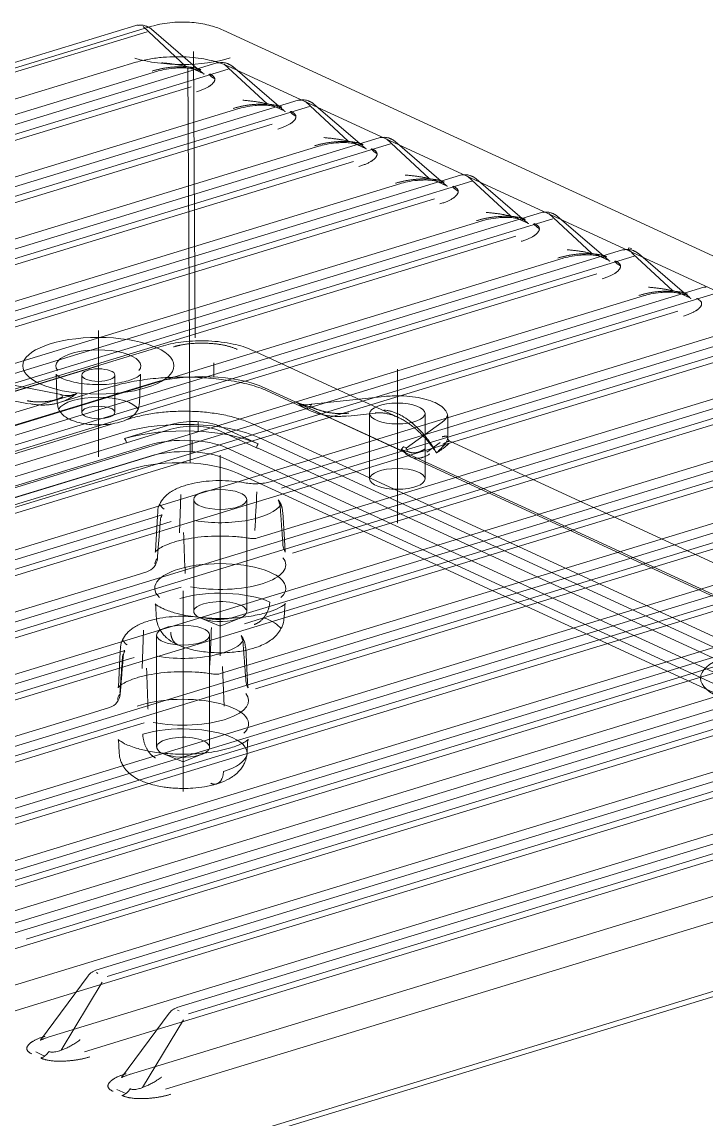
# Model space of a CAD drawing. Header units: millimetres. Extents: x 2028 to 3302, y -96 to 792.
# Drawn here: x 2988.1 to 3056, y 550.3 to 659.2 of the extents above; entities that cross this region are included whole.
import ezdxf

# ---------------------------------------------------------------- set-up
doc = ezdxf.new("R2010")
doc.units = ezdxf.units.MM
doc.layers.get('0').update_dxf_attribs({"linetype": 'CONTINUOUS'})

msp = doc.modelspace()

# ---------------------------------------------------------------- linework, layer by layer
at = {"lineweight": 18}
for p, q in [((3000.667, 658.657), (2873.708, 619.867)), ((2999.402, 658.834), (2874.718, 620.739)), ((3000.53, 658.222), (2875.846, 620.127)), ((3000.124, 658.721), (3004.37, 654.782)), ((3000.618, 658.692), (3000.469, 658.761)), ((3000.991, 658.756), (3000.667, 658.657)), ((3005.537, 654.537), (3000.968, 658.467)), ((3148.202, 593.733), (3008.061, 658.379)), ((3005.117, 656.259), (3005.275, 627.841)), ((3007.45, 655.121), (2882.766, 617.026)), ((2999.42, 655.193), (2901.969, 625.419)), ((3004.562, 654.559), (3004.78, 615.404)), ((3008.172, 655.009), (3012.418, 651.07)), ((3008.666, 654.98), (3008.517, 655.049)), ((3143.863, 592.391), (3008.575, 654.798)), ((3013.585, 650.824), (3009.016, 654.755)), ((2869.999, 614.107), (3001.559, 654.303)), ((3008.578, 654.51), (2883.894, 616.415)), ((3005.216, 654.462), (3006.146, 654.033)), ((3006.05, 654.096), (3005.537, 654.537)), ((3004.889, 652.761), (2880.786, 614.843)), ((3015.498, 651.409), (2890.814, 613.314)), ((3016.22, 651.296), (3020.466, 647.357)), ((3016.714, 651.267), (3016.565, 651.336)), ((2878.047, 610.395), (3009.607, 650.59)), ((3016.626, 650.797), (2891.942, 612.702)), ((3013.264, 650.75), (3014.194, 650.321)), ((3014.098, 650.383), (3013.585, 650.824)), ((3021.633, 647.112), (3017.064, 651.042)), ((3012.937, 649.048), (2888.834, 611.131)), ((3023.546, 647.696), (2898.862, 609.601)), ((3024.674, 647.085), (2899.99, 608.99)), ((3021.312, 647.037), (3022.242, 646.608)), ((3022.146, 646.671), (3021.633, 647.112)), ((3024.268, 647.583), (3028.514, 643.645)), ((3024.762, 647.555), (3024.613, 647.624)), ((3029.681, 643.399), (3025.112, 647.33)), ((2886.095, 606.682), (3017.655, 646.878)), ((3020.985, 645.336), (2896.882, 607.418)), ((3031.594, 643.984), (2906.91, 605.889)), ((3032.316, 643.871), (3036.562, 639.932)), ((3032.81, 643.842), (3032.661, 643.911)), ((2894.143, 602.97), (3025.703, 643.165)), ((3032.722, 643.372), (2908.038, 605.277)), ((3029.36, 643.325), (3030.29, 642.896)), ((3030.194, 642.958), (3029.681, 643.399)), ((3037.729, 639.687), (3033.16, 643.617)), ((3029.033, 641.623), (2904.93, 603.706)), ((2902.191, 599.257), (3033.751, 639.453)), ((3039.642, 640.271), (2914.958, 602.176)), ((3040.77, 639.66), (2916.086, 601.565)), ((3037.408, 639.612), (3038.338, 639.183)), ((3038.242, 639.246), (3037.729, 639.687)), ((3040.364, 640.158), (3044.61, 636.22)), ((3040.858, 640.13), (3040.709, 640.199)), ((3045.777, 635.974), (3041.208, 639.905)), ((3037.081, 637.911), (2912.978, 599.993)), ((3047.69, 636.559), (2979.807, 615.818)), ((3048.709, 636.171), (3052.658, 632.507)), ((3048.906, 636.417), (3048.757, 636.486)), ((3053.825, 632.262), (3049.256, 636.192)), ((2910.239, 595.545), (3041.799, 635.74)), ((3048.819, 635.947), (2980.936, 615.207)), ((3045.456, 635.9), (3046.387, 635.471)), ((3046.29, 635.533), (3045.777, 635.974)), ((3045.129, 634.198), (2921.026, 596.281)), ((3055.738, 632.846), (2931.054, 594.751)), ((3056.867, 632.235), (2932.182, 594.14)), ((2978.526, 610.237), (3049.847, 632.028)), ((3053.504, 632.187), (3054.435, 631.758)), ((3054.338, 631.821), (3053.825, 632.262)), ((3053.177, 630.486), (2981.983, 608.734)), ((3063.786, 629.134), (3013.733, 613.841)), ((3064.915, 628.522), (3014.861, 613.229)), ((2926.335, 588.12), (3057.896, 628.315)), ((3061.225, 626.773), (2937.122, 588.856)), ((3002.114, 627.029), (2984.512, 621.651)), ((3025.401, 619.942), (3010.933, 626.616)), ((3071.835, 625.421), (2947.15, 587.326)), ((3007.132, 623.953), (3007.132, 625.343)), ((2913.088, 599.821), (2995.689, 625.059)), ((3072.963, 624.81), (2948.279, 586.715)), ((2991.511, 624.142), (2991.618, 621.297)), ((2994.039, 624.132), (2994.039, 620.424)), ((2997.339, 620.424), (2997.339, 624.132)), ((2999.761, 621.297), (2999.868, 624.142)), ((3012.452, 608.26), (3065.944, 624.603)), ((2807.802, 564.304), (3000.927, 623.31)), ((2992.016, 622.206), (2985.326, 623.501)), ((2991.832, 621.398), (2997.152, 623.024)), ((3069.273, 623.061), (3015.909, 606.756)), ((2980.602, 618.339), (2993.193, 622.186)), ((3012.182, 622.877), (3015.583, 621.308)), ((3012.422, 622.578), (3016.614, 620.644)), ((3024.071, 622.009), (3016.82, 621.251)), ((2942.431, 580.694), (3073.992, 620.89)), ((2986.234, 621.763), (2988.769, 621.272)), ((3079.883, 621.709), (3012, 600.968)), ((3081.011, 621.097), (3013.128, 600.357)), ((3015.519, 621.361), (3025.887, 616.578)), ((3015.784, 621.215), (3056.613, 602.381)), ((2998.862, 619.823), (2998.337, 619.662)), ((3020.451, 620.05), (3023.199, 620.338)), ((3022.597, 620.318), (3022.597, 613.83)), ((3028.097, 613.83), (3028.097, 620.318)), ((3030.347, 617.888), (3030.347, 619.947)), ((2997.322, 619.352), (2915.733, 594.424)), ((3077.321, 619.348), (2953.218, 581.431)), ((2998.286, 617.823), (3002.883, 619.228)), ((3002.883, 618.765), (2998.492, 617.423)), ((3005.598, 619.509), (3005.598, 619.046)), ((3005.6, 619.201), (3005.602, 618.552)), ((3007.807, 619.038), (3011.549, 617.312)), ((3152.633, 553.937), (3010.907, 619.315)), ((3029.784, 619.453), (3026.23, 616.866)), ((2824.007, 565.223), (2998.15, 618.43)), ((3087.931, 617.996), (2963.246, 579.901)), ((3004.985, 616.516), (3004.988, 617.641)), ((3011.381, 616.926), (3007.807, 618.575)), ((3011.656, 617.91), (3153.382, 552.533)), ((3066.43, 601.015), (3030.547, 617.568)), ((2998.137, 617.32), (2823.993, 564.113)), ((3000.802, 617.207), (2826.658, 564.001)), ((3089.059, 617.385), (2964.375, 579.29)), ((3150.124, 551.537), (3008.398, 616.914)), ((3010.719, 595.387), (3082.04, 617.178)), ((3153.398, 551.421), (3011.672, 616.798)), ((3028.27, 616.497), (3029.577, 617.449)), ((2826.671, 562.878), (3000.815, 616.084)), ((3008.382, 615.793), (3150.108, 550.416)), ((3085.369, 615.636), (3014.175, 593.884)), ((3026.652, 616.013), (3057.643, 601.717)), ((2998.96, 614.802), (2919.856, 590.633)), ((3095.979, 614.284), (2971.294, 576.189)), ((3146.691, 551.112), (3009.505, 614.395)), ((2958.528, 573.269), (3090.088, 613.465)), ((3097.107, 613.672), (2972.423, 575.577)), ((3013.733, 613.841), (3012.723, 613.532)), ((3014.861, 613.229), (3013.857, 612.922)), ((3003.723, 608.483), (3003.86, 612.273)), ((3093.417, 611.923), (2969.314, 574.006)), ((3005.154, 611.783), (3005.154, 600.66)), ((3010.404, 600.66), (3010.404, 611.783)), ((3104.027, 610.571), (2979.343, 572.476)), ((3105.155, 609.96), (2980.471, 571.865)), ((3001.8, 610.195), (3000.614, 609.832)), ((3001.55, 610.118), (3001.355, 606.663)), ((3001.573, 610.515), (3001.55, 610.118)), ((3014.139, 607.793), (3013.985, 610.515)), ((2966.576, 569.557), (3098.136, 609.753)), ((3000.614, 609.832), (2974.608, 601.887)), ((3001.742, 609.221), (2975.736, 601.275)), ((3002.923, 609.582), (3001.742, 609.221)), ((3101.465, 608.211), (2977.362, 570.293)), ((3011.477, 607.962), (3012.452, 608.26)), ((3014.203, 606.663), (3014.139, 607.793)), ((3112.075, 606.859), (2987.391, 568.764)), ((3015.909, 606.756), (3014.957, 606.465)), ((2974.624, 565.844), (3106.184, 606.04)), ((3113.203, 606.247), (2988.519, 568.152)), ((3109.513, 604.498), (2985.41, 566.581)), ((2999.333, 604.251), (3000.484, 604.603)), ((2973.327, 596.306), (2999.333, 604.251)), ((3002.79, 602.748), (2976.784, 594.802)), ((2982.672, 562.132), (3114.232, 602.328)), ((3120.123, 603.146), (2995.439, 565.051)), ((3121.251, 602.535), (2996.567, 564.44)), ((3003.917, 603.092), (3002.79, 602.748)), ((3117.561, 600.786), (2993.458, 562.868)), ((3012, 600.968), (3009.041, 600.064)), ((3013.128, 600.357), (3010.175, 599.455)), ((3014.115, 600.049), (3014.178, 601.17)), ((3128.171, 599.434), (3003.487, 561.339)), ((3005.84, 599.996), (3007.779, 599.199)), ((3007.779, 599.199), (3009.718, 599.996)), ((2990.72, 558.419), (3122.28, 598.615)), ((3000.179, 598.805), (3000.041, 595.015)), ((3001.472, 598.315), (3001.472, 587.193)), ((3129.299, 598.822), (3004.615, 560.727)), ((3006.722, 587.193), (3006.722, 598.315)), ((2997.891, 597.047), (2997.868, 596.651)), ((3125.609, 597.073), (3001.506, 559.156)), ((3010.457, 594.326), (3010.303, 597.047)), ((2995.639, 595.97), (2955.198, 583.614)), ((2998.118, 596.727), (2995.639, 595.97)), ((2996.768, 595.358), (2999.241, 596.114)), ((2997.868, 596.651), (2997.673, 593.196)), ((2956.327, 583.002), (2996.768, 595.358)), ((2998.768, 554.707), (3130.328, 594.903)), ((3007.795, 594.494), (3010.719, 595.387)), ((3008.015, 595.19), (3008.071, 593.597)), ((2980.312, 568.811), (3062.914, 594.048)), ((3008.071, 593.597), (3008.153, 591.273)), ((3010.521, 593.196), (3010.457, 594.326)), ((3014.175, 593.884), (3011.275, 592.997)), ((3133.657, 593.361), (3002.351, 553.242)), ((2950.48, 576.982), (2994.359, 590.388)), ((3147.618, 590.742), (2973.515, 537.548)), ((2994.359, 590.388), (2996.802, 591.135)), ((3000.235, 589.625), (2997.815, 588.885)), ((2997.815, 588.885), (2961.265, 577.718)), ((3142.98, 588.819), (2976.455, 537.941)), ((3010.433, 586.582), (3010.496, 587.702)), ((3002.158, 586.528), (3004.097, 585.731)), ((3004.097, 585.731), (3006.036, 586.528)), ((2994.671, 564.509), (2989.936, 558.107)), ((2995.644, 564.745), (2995.495, 564.813)), ((2996.083, 563.852), (2992.012, 557.11)), ((2993.458, 562.868), (2986.255, 560.667)), ((3003.693, 561.032), (3003.543, 561.101)), ((3002.719, 560.796), (2997.984, 554.394)), ((3004.131, 560.139), (3000.06, 553.397)), ((3001.506, 559.156), (2994.303, 556.955)), ((2989.932, 558.102), (2989.934, 558.104)), ((2990.363, 556.53), (2989.476, 556.939)), ((2997.98, 554.39), (2997.982, 554.392)), ((2998.411, 552.817), (2997.524, 553.226))]:
    msp.add_line(p, q, dxfattribs=at)
for centre, start, end in [((3011.039, 609.396), 260.38118, 286.98957), ((3015.497, 607.357), 184.09047, 211.71161), ((3000.046, 606.037), 286.98957, 355.55267), ((3007.357, 595.928), 260.38118, 286.98957), ((3011.816, 593.889), 184.09047, 211.71161), ((2996.364, 592.57), 286.98957, 355.55267)]:
    msp.add_arc(centre, 1.5, start, end, dxfattribs=at)
for centre, major_axis, ratio, start_param, end_param in [((2999.84, 657.399), (0.438, -1.435), 0.5850486, 2.8905779, 3.1416086), ((2999.84, 657.399), (0.628, 1.362), 0.7188731, 0.0000046, 0.070789), ((2999.99, 657.33), (-0.628, -1.362), 0.7188731, 3.1415972, 3.213007), ((2999.99, 657.33), (0.978, 1.137), 0.6320865, 6.2166615, 6.2831716), ((3004.003, 657.787), (7.5, 0.001), 0.3758672, 4.034297, 5.4025634), ((3005.844, 655.824), (-0.628, -1.362), 0.7188731, 6.0682972, 6.8536957), ((3007.888, 653.687), (0.438, -1.435), 0.5850486, 2.8905779, 3.1416086), ((3007.888, 653.687), (0.628, 1.362), 0.7188731, 0.0000046, 0.070789), ((3008.038, 653.618), (-0.628, -1.362), 0.7188731, 3.1415972, 3.213007), ((3008.038, 653.618), (0.978, 1.137), 0.6320865, 6.2166615, 6.2831716), ((3008.511, 654.594), (-2.108, 0.143), 0.6571079, 0.5397971, 0.9647169), ((3015.936, 649.974), (0.438, -1.435), 0.5850486, 2.8905779, 3.1416086), ((3015.936, 649.974), (0.628, 1.362), 0.7188731, 0.0000046, 0.070789), ((3016.086, 649.905), (-0.628, -1.362), 0.7188731, 3.1415972, 3.213007), ((3013.892, 652.112), (-0.628, -1.362), 0.7188731, 6.0682972, 6.8536957), ((3016.559, 650.882), (-2.108, 0.143), 0.6571079, 0.5397971, 0.9647169), ((3016.086, 649.905), (0.978, 1.137), 0.6320865, 6.2166615, 6.2831716), ((3021.94, 648.399), (-0.628, -1.362), 0.7188731, 6.0682972, 6.8536957), ((3023.985, 646.262), (0.438, -1.435), 0.5850486, 2.8905779, 3.1416086), ((3023.985, 646.262), (0.628, 1.362), 0.7188731, 0.0000046, 0.070789), ((3024.134, 646.193), (-0.628, -1.362), 0.7188731, 3.1415972, 3.213007), ((3024.134, 646.193), (0.978, 1.137), 0.6320865, 6.2166615, 6.2831716), ((3024.607, 647.169), (-2.108, 0.143), 0.6571079, 0.5397971, 0.9647169), ((3032.033, 642.549), (0.438, -1.435), 0.5850486, 2.8905779, 3.1416086), ((3032.033, 642.549), (0.628, 1.362), 0.7188731, 0.0000046, 0.070789), ((3032.182, 642.48), (-0.628, -1.362), 0.7188731, 3.1415972, 3.213007), ((3029.988, 644.687), (-0.628, -1.362), 0.7188731, 6.0682972, 6.8536957), ((3032.655, 643.457), (-2.108, 0.143), 0.6571079, 0.5397971, 0.964717), ((3032.182, 642.48), (0.978, 1.137), 0.6320865, 6.2166615, 6.2831716), ((3038.037, 640.974), (-0.628, -1.362), 0.7188731, 6.0682972, 6.8536957), ((3040.081, 638.837), (0.438, -1.435), 0.5850486, 2.8905779, 3.1416086), ((3040.081, 638.837), (0.628, 1.362), 0.7188731, 0.0000046, 0.070789), ((3040.23, 638.768), (-0.628, -1.362), 0.7188731, 3.1415972, 3.213007), ((3040.23, 638.768), (0.978, 1.137), 0.6320865, 6.2166615, 6.2831716), ((3040.704, 639.744), (-2.108, 0.143), 0.6571079, 0.5397971, 0.964717), ((3048.129, 635.124), (0.438, -1.435), 0.5850486, 2.8905778, 3.1416085), ((3049.774, 635.627), (-1.492, 1.105), 0.1368303, 5.6981965, 6.598976), ((3049.774, 635.627), (-1.492, 1.105), 0.1368303, 0.3157908, 0.4132072), ((3049.774, 635.627), (-1.492, 1.105), 0.1368303, 0.4132085, 0.4538806), ((3049.774, 635.627), (-1.492, 1.105), 0.1368303, 0.4538806, 0.5681953), ((3049.774, 635.627), (-1.492, 1.105), 0.1368303, 0.5681953, 0.882341), ((3048.129, 635.124), (0.628, 1.362), 0.7188731, 0.0000046, 0.070789), ((3048.278, 635.055), (-0.628, -1.362), 0.7188731, 3.1415972, 3.2241373), ((3048.278, 635.055), (0.978, 1.137), 0.6320865, 6.2166615, 6.2831716), ((3046.085, 637.262), (-0.628, -1.362), 0.7188731, 6.0682972, 6.8536957), ((3048.752, 636.032), (-2.108, 0.143), 0.6571079, 0.5397971, 0.964717), ((3056.177, 631.412), (0.438, -1.435), 0.5850486, 2.8905779, 3.1416086), ((3054.133, 633.549), (-0.628, -1.362), 0.7188731, 6.0682972, 6.8536957), ((2995.689, 625.059), (4.212, 0), 0.3754192, 5.9817351, 9.7262277), ((3005.977, 620.981), (8, 0), 0.3754192, 0.683124, 2.2539203), ((2995.689, 620.424), (-4.038, 0), 0.3754192, 3.354885, 6.0680173), ((2991.94, 621.813), (-0.076, -0.393), 0.4248124, 1.9984083, 3.5692046), ((2992.693, 621.719), (-0.019, -0.4), 0.1194193, 2.3752901, 3.5293629), ((3016.074, 620.818), (-0.011, -0.4), 0.0697684, 2.3733586, 3.5274313), ((3016.862, 620.853), (0.042, -0.398), 0.2486283, 2.7435769, 4.3143732), ((3023.149, 617.126), (3.705, 1.074), 0.8307391, 1.1596799, 1.3344782), ((3025.347, 620.318), (5, 0), 0.3754192, 5.8044138, 6.201329), ((3004.21, 615.635), (9.6, 0), 0.3754192, 0.683124, 2.2539203), ((3004.21, 614.982), (9.612, 0), 0.3754192, 0.7021816, 2.2348627), ((3005.092, 618.209), (3.5, 0), 0.3754192, 0.683124, 2.2539203), ((3005.092, 617.745), (-3.5, 0), 0.3754192, 3.8247166, 5.3955129), ((3004.21, 615.635), (-5.4, 0), 0.3754192, 3.8247166, 5.3955129), ((3004.21, 614.518), (-9.621, 0), 0.3754192, 5.3488491, 5.3955129), ((3004.21, 614.518), (5.379, 0), 0.3754192, 0.683124, 2.2539203), ((3004.21, 614.518), (-9.621, 0), 0.3754192, 3.8247166, 3.8713804), ((3025.735, 616.361), (-0.378, 0.131), 0.9191297, 3.8662911, 5.0203638), ((3025.985, 616.644), (-0.235, 0.323), 0.8237687, 3.9886362, 5.5594326), ((3029.871, 614.025), (0.744, 3.495), 0.4111656, 0.3029806, 0.4777789), ((3003.69, 612.614), (7.5, 0.001), 0.3758672, 0.6835685, 2.2531468), ((3005.363, 591.312), (4.776, 65.558), 0.0722807, 4.9863307, 5.0472394), ((3007.779, 611.783), (6.133, 0), 0.3754192, 3.3460908, 3.5763985), ((3007.779, 611.783), (6.133, 0), 0.3754192, 4.2876985, 6.0805793), ((3010.705, 577.973), (-4.956, 84.33), 0.060474, 1.1969514, 1.2437239), ((3007.779, 602.978), (6.5, 0), 0.3754192, 0.5513771, 3.5324797), ((3007.779, 605.295), (6.5, 0), 0.3754192, 2.8890735, 3.0978853), ((3007.779, 605.295), (-6.5, 0), 0.3754192, 1.0968138, 3.4369306), ((3010.705, 577.973), (-4.956, 84.33), 0.060474, 1.2437239, 1.2481677), ((3007.779, 602.978), (6.5, 0), 0.3754192, 5.8922965, 6.8345624), ((3007.779, 600.1), (-6.337, 0), 0.3754192, 3.8247166, 5.3955129), ((3007.779, 600.66), (2.625, 0), 0.3754192, 2.2539203, 5.3955129), ((3007.779, 600.66), (2.625, 0), 0.3754192, 5.3955129, 8.5371056), ((3007.779, 598.343), (-6.238, 0), 0.3754192, 3.4026296, 3.9505068), ((3004.097, 598.315), (6.133, 0), 0.3754192, 3.3460908, 3.5763985), ((3004.097, 598.315), (6.133, 0), 0.3754192, 5.3243784, 6.0809611), ((3004.097, 598.315), (6.133, 0), 0.3754192, 4.2876985, 5.3243784), ((3007.024, 564.506), (-4.956, 84.33), 0.060474, 1.1969514, 1.2437239), ((3004.097, 591.827), (6.5, 0), 0.3754192, 5.4648965, 6.5785233), ((3004.097, 591.827), (6.5, 0), 0.3754192, 2.8890735, 3.0978853), ((3004.097, 589.51), (-6.5, 0), 0.3754192, 2.7507036, 5.4885978), ((3007.024, 564.506), (-4.956, 84.33), 0.060474, 1.2437239, 1.2481677), ((3004.097, 586.632), (-6.337, 0), 0.3754192, 2.2539203, 5.3955129), ((3004.097, 591.827), (6.5, 0), 0.3754192, 4.2384065, 5.4648965), ((3004.097, 587.193), (2.625, 0), 0.3754192, 5.3955129, 8.5371056), ((3004.097, 587.193), (2.625, 0), 0.3754192, 2.2539203, 5.3955129), ((2989.981, 557.727), (0.628, 1.362), 0.7188731, 3.7121031, 4.4975013), ((2998.029, 554.014), (0.628, 1.362), 0.7188731, 3.7121031, 4.497501)]:
    msp.add_ellipse(centre, major_axis=major_axis, ratio=ratio, start_param=start_param, end_param=end_param, dxfattribs=at)
for centre, major_axis in [((2995.689, 625.059), (7.5, 0)), ((2995.689, 624.132), (1.65, 0)), ((2995.689, 620.424), (-1.65, 0)), ((3025.347, 620.318), (-2.75, 0)), ((3025.347, 613.83), (2.75, 0)), ((3007.779, 611.783), (2.625, 0)), ((3004.097, 598.315), (2.625, 0)), ((3062.914, 594.048), (7.5, 0))]:
    msp.add_ellipse(centre, major_axis=major_axis, ratio=0.3754192, dxfattribs=at)
for points, degree, knots in [([(3008.055, 658.382), (3007.614, 658.58), (3006.649, 658.913), (3004.92, 659.191), (3003.308, 659.186), (3001.992, 659.015), (3001.361, 658.866), (3001.049, 658.772)], 3, [0, 0, 0, 0, 0.2186104, 0.4531936, 0.710216, 0.850436, 1, 1, 1, 1]), ([(3000.436, 658.776), (3000.375, 658.8), (3000.244, 658.841), (3000.012, 658.874), (2999.8, 658.876), (2999.67, 658.856), (2999.625, 658.847)], 3, [0, 0, 0, 0, 0.2698161, 0.551991, 0.8448122, 1, 1, 1, 1]), ([(3008.572, 654.799), (3008.078, 655.021), (3006.929, 655.41), (3004.676, 655.762), (3002.48, 655.752), (3000.694, 655.522), (2999.853, 655.323), (2999.443, 655.2)], 3, [0, 0, 0, 0, 0.2072031, 0.4414078, 0.7041946, 0.8479009, 1, 1, 1, 1]), ([(3001.018, 654.316), (3002.159, 654.664), (3003.416, 654.733), (3005.004, 654.82), (3005.844, 654.434)], 2, [0, 0, 0, 0.5, 0.5, 1, 1, 1]), ([(3001.44, 654.267), (3001.676, 654.341), (3002.216, 654.476), (3003.018, 654.599), (3003.762, 654.644), (3004.267, 654.635), (3004.657, 654.598), (3004.927, 654.553), (3005.151, 654.494), (3005.249, 654.454), (3005.286, 654.433)], 3, [0, 0, 0, 0, 0.2125926, 0.4561188, 0.5882094, 0.7247603, 0.7939454, 0.8629494, 0.9315042, 1, 1, 1, 1]), ([(3001.961, 655.132), (3001.967, 655.132), (3002.105, 655.12), (3002.372, 655.096), (3002.764, 655.052), (3003.135, 655.003), (3003.481, 654.951), (3003.801, 654.898), (3004.094, 654.842), (3004.355, 654.787), (3004.579, 654.733), (3004.761, 654.683), (3004.903, 654.637), (3004.982, 654.607), (3005.017, 654.592), (3005.022, 654.59)], 3, [0, 0, 0, 0, 0.0064139, 0.14135, 0.2643814, 0.3765687, 0.4790303, 0.5727642, 0.6594073, 0.739924, 0.8132039, 0.8789928, 0.9379853, 0.9915726, 1, 1, 1, 1]), ([(3008.484, 655.063), (3008.423, 655.088), (3008.292, 655.129), (3008.06, 655.161), (3007.848, 655.163), (3007.718, 655.143), (3007.673, 655.134)], 3, [0, 0, 0, 0, 0.2698161, 0.551991, 0.8448122, 1, 1, 1, 1]), ([(3006.731, 654.025), (3007.569, 653.636), (3007.016, 653.065), (3006.579, 652.613), (3005.429, 652.262)], 2, [0, 0, 0, 0.5, 0.5, 1, 1, 1]), ([(3010.009, 651.42), (3010.015, 651.419), (3010.153, 651.408), (3010.42, 651.383), (3010.812, 651.339), (3011.183, 651.291), (3011.529, 651.239), (3011.849, 651.185), (3012.142, 651.13), (3012.403, 651.074), (3012.627, 651.02), (3012.81, 650.97), (3012.951, 650.925), (3013.03, 650.895), (3013.065, 650.88), (3013.07, 650.878)], 3, [0, 0, 0, 0, 0.0064139, 0.14135, 0.2643814, 0.3765687, 0.4790303, 0.5727642, 0.6594073, 0.739924, 0.8132039, 0.8789928, 0.9379853, 0.9915726, 1, 1, 1, 1]), ([(3016.532, 651.351), (3016.471, 651.375), (3016.34, 651.416), (3016.108, 651.449), (3015.896, 651.451), (3015.766, 651.431), (3015.721, 651.422)], 3, [0, 0, 0, 0, 0.2698161, 0.551991, 0.8448122, 1, 1, 1, 1]), ([(3009.067, 650.603), (3010.207, 650.952), (3011.464, 651.021), (3013.052, 651.108), (3013.892, 650.722)], 2, [0, 0, 0, 0.5, 0.5, 1, 1, 1]), ([(3009.488, 650.554), (3009.724, 650.628), (3010.264, 650.763), (3011.066, 650.886), (3011.81, 650.931), (3012.315, 650.923), (3012.705, 650.885), (3012.975, 650.841), (3013.199, 650.781), (3013.297, 650.741), (3013.335, 650.72)], 3, [0, 0, 0, 0, 0.2125926, 0.4561188, 0.5882094, 0.7247603, 0.7939454, 0.8629494, 0.9315042, 1, 1, 1, 1]), ([(3014.779, 650.313), (3015.617, 649.924), (3015.064, 649.352), (3014.627, 648.901), (3013.478, 648.55)], 2, [0, 0, 0, 0.5, 0.5, 1, 1, 1]), ([(3017.115, 646.891), (3018.255, 647.239), (3019.512, 647.308), (3021.1, 647.395), (3021.94, 647.009)], 2, [0, 0, 0, 0.5, 0.5, 1, 1, 1]), ([(3017.536, 646.842), (3017.772, 646.916), (3018.312, 647.051), (3019.114, 647.174), (3019.858, 647.219), (3020.363, 647.21), (3020.753, 647.173), (3021.023, 647.128), (3021.247, 647.069), (3021.345, 647.029), (3021.383, 647.008)], 3, [0, 0, 0, 0, 0.2125926, 0.4561188, 0.5882094, 0.7247603, 0.7939454, 0.8629494, 0.9315042, 1, 1, 1, 1]), ([(3018.057, 647.707), (3018.063, 647.707), (3018.201, 647.695), (3018.468, 647.671), (3018.86, 647.627), (3019.231, 647.578), (3019.577, 647.526), (3019.897, 647.473), (3020.19, 647.417), (3020.451, 647.362), (3020.675, 647.308), (3020.858, 647.258), (3020.999, 647.212), (3021.078, 647.182), (3021.113, 647.167), (3021.118, 647.165)], 3, [0, 0, 0, 0, 0.0064139, 0.14135, 0.2643814, 0.3765687, 0.4790303, 0.5727642, 0.6594073, 0.739924, 0.8132039, 0.8789928, 0.9379853, 0.9915726, 1, 1, 1, 1]), ([(3024.58, 647.638), (3024.519, 647.663), (3024.388, 647.704), (3024.156, 647.736), (3023.944, 647.738), (3023.814, 647.718), (3023.769, 647.709)], 3, [0, 0, 0, 0, 0.2698161, 0.551991, 0.8448122, 1, 1, 1, 1]), ([(3022.827, 646.6), (3023.665, 646.211), (3023.112, 645.64), (3022.675, 645.188), (3021.526, 644.837)], 2, [0, 0, 0, 0.5, 0.5, 1, 1, 1]), ([(3026.105, 643.995), (3026.111, 643.994), (3026.249, 643.983), (3026.516, 643.958), (3026.908, 643.914), (3027.279, 643.866), (3027.625, 643.814), (3027.945, 643.76), (3028.238, 643.705), (3028.499, 643.649), (3028.723, 643.595), (3028.906, 643.545), (3029.047, 643.5), (3029.126, 643.47), (3029.161, 643.455), (3029.166, 643.453)], 3, [0, 0, 0, 0, 0.0064139, 0.14135, 0.2643814, 0.3765687, 0.4790303, 0.5727642, 0.6594073, 0.739924, 0.8132039, 0.8789928, 0.9379853, 0.9915726, 1, 1, 1, 1]), ([(3032.628, 643.926), (3032.567, 643.95), (3032.436, 643.991), (3032.204, 644.024), (3031.992, 644.026), (3031.862, 644.006), (3031.817, 643.997)], 3, [0, 0, 0, 0, 0.2698161, 0.551991, 0.8448122, 1, 1, 1, 1]), ([(3025.163, 643.178), (3026.303, 643.527), (3027.56, 643.596), (3029.149, 643.683), (3029.988, 643.297)], 2, [0, 0, 0, 0.5, 0.5, 1, 1, 1]), ([(3025.584, 643.129), (3025.82, 643.203), (3026.36, 643.338), (3027.162, 643.461), (3027.906, 643.506), (3028.411, 643.498), (3028.801, 643.46), (3029.071, 643.416), (3029.295, 643.356), (3029.393, 643.316), (3029.431, 643.295)], 3, [0, 0, 0, 0, 0.2125926, 0.4561188, 0.5882094, 0.7247603, 0.7939454, 0.8629494, 0.9315042, 1, 1, 1, 1]), ([(3030.875, 642.888), (3031.713, 642.499), (3031.16, 641.927), (3030.723, 641.476), (3029.574, 641.125)], 2, [0, 0, 0, 0.5, 0.5, 1, 1, 1]), ([(3033.211, 639.466), (3034.351, 639.814), (3035.609, 639.883), (3037.197, 639.97), (3038.037, 639.584)], 2, [0, 0, 0, 0.5, 0.5, 1, 1, 1]), ([(3033.632, 639.417), (3033.869, 639.491), (3034.408, 639.626), (3035.21, 639.749), (3035.954, 639.793), (3036.459, 639.785), (3036.85, 639.748), (3037.119, 639.703), (3037.343, 639.644), (3037.441, 639.604), (3037.479, 639.583)], 3, [0, 0, 0, 0, 0.2125926, 0.4561188, 0.5882094, 0.7247603, 0.7939454, 0.8629494, 0.9315042, 1, 1, 1, 1]), ([(3034.153, 640.282), (3034.159, 640.282), (3034.297, 640.27), (3034.564, 640.246), (3034.956, 640.202), (3035.327, 640.153), (3035.673, 640.101), (3035.993, 640.048), (3036.286, 639.992), (3036.547, 639.937), (3036.772, 639.883), (3036.954, 639.832), (3037.095, 639.787), (3037.174, 639.757), (3037.209, 639.742), (3037.214, 639.74)], 3, [0, 0, 0, 0, 0.0064139, 0.14135, 0.2643814, 0.3765687, 0.4790303, 0.5727642, 0.6594073, 0.739924, 0.8132039, 0.8789928, 0.9379853, 0.9915726, 1, 1, 1, 1]), ([(3040.676, 640.213), (3040.615, 640.238), (3040.484, 640.279), (3040.252, 640.311), (3040.04, 640.313), (3039.91, 640.293), (3039.865, 640.284)], 3, [0, 0, 0, 0, 0.2698161, 0.551991, 0.8448122, 1, 1, 1, 1]), ([(3038.923, 639.175), (3039.762, 638.786), (3039.208, 638.215), (3038.771, 637.763), (3037.622, 637.412)], 2, [0, 0, 0, 0.5, 0.5, 1, 1, 1]), ([(3041.259, 635.753), (3042.399, 636.102), (3043.657, 636.171), (3045.245, 636.258), (3046.085, 635.872)], 2, [0, 0, 0, 0.5, 0.5, 1, 1, 1]), ([(3041.68, 635.704), (3041.917, 635.778), (3042.456, 635.913), (3043.258, 636.036), (3044.002, 636.081), (3044.507, 636.073), (3044.898, 636.035), (3045.167, 635.991), (3045.391, 635.931), (3045.489, 635.891), (3045.527, 635.87)], 3, [0, 0, 0, 0, 0.2125926, 0.4561188, 0.5882094, 0.7247603, 0.7939454, 0.8629494, 0.9315042, 1, 1, 1, 1]), ([(3042.201, 636.57), (3042.207, 636.569), (3042.345, 636.558), (3042.612, 636.533), (3043.004, 636.489), (3043.375, 636.441), (3043.721, 636.389), (3044.041, 636.335), (3044.334, 636.28), (3044.596, 636.224), (3044.82, 636.17), (3045.002, 636.12), (3045.143, 636.075), (3045.222, 636.045), (3045.257, 636.03), (3045.262, 636.028)], 3, [0, 0, 0, 0, 0.0064139, 0.14135, 0.2643814, 0.3765687, 0.4790303, 0.5727642, 0.6594073, 0.739924, 0.8132039, 0.8789928, 0.9379853, 0.9915726, 1, 1, 1, 1]), ([(3048.724, 636.501), (3048.663, 636.525), (3048.532, 636.566), (3048.3, 636.599), (3048.088, 636.601), (3047.958, 636.581), (3047.913, 636.572)], 3, [0, 0, 0, 0, 0.269816, 0.5519909, 0.8448121, 1, 1, 1, 1]), ([(3046.971, 635.463), (3047.81, 635.074), (3047.257, 634.502), (3046.819, 634.051), (3045.67, 633.7)], 2, [0, 0, 0, 0.5, 0.5, 1, 1, 1]), ([(3050.249, 632.857), (3050.255, 632.857), (3050.393, 632.845), (3050.66, 632.821), (3051.052, 632.777), (3051.423, 632.728), (3051.769, 632.676), (3052.089, 632.623), (3052.382, 632.567), (3052.644, 632.512), (3052.868, 632.458), (3053.05, 632.407), (3053.191, 632.362), (3053.27, 632.332), (3053.305, 632.317), (3053.31, 632.315)], 3, [0, 0, 0, 0, 0.0064139, 0.14135, 0.2643814, 0.3765687, 0.4790303, 0.5727642, 0.6594073, 0.739924, 0.8132039, 0.8789928, 0.9379853, 0.9915726, 1, 1, 1, 1]), ([(3049.307, 632.041), (3050.447, 632.389), (3051.705, 632.458), (3053.293, 632.545), (3054.133, 632.159)], 2, [0, 0, 0, 0.5, 0.5, 1, 1, 1]), ([(3049.728, 631.992), (3049.965, 632.066), (3050.504, 632.201), (3051.306, 632.324), (3052.05, 632.368), (3052.555, 632.36), (3052.946, 632.323), (3053.215, 632.278), (3053.439, 632.219), (3053.537, 632.179), (3053.575, 632.158)], 3, [0, 0, 0, 0, 0.2125926, 0.4561188, 0.5882094, 0.7247603, 0.7939454, 0.8629494, 0.9315042, 1, 1, 1, 1]), ([(3055.019, 631.75), (3055.858, 631.361), (3055.305, 630.79), (3054.867, 630.338), (3053.718, 629.987)], 2, [0, 0, 0, 0.5, 0.5, 1, 1, 1]), ([(2995.689, 616.034), (2995.689, 619.034), (2995.689, 628.554)], 1, [0, 0, 0.2396102, 1, 1]), ([(3010.916, 626.623), (3010.369, 626.871), (3009.422, 627.174), (3007.881, 627.432), (3006.617, 627.537), (3005.342, 627.542), (3003.768, 627.424), (3002.758, 627.222), (3002.154, 627.04)], 3, [0, 0, 0, 0, 0.2439575, 0.374077, 0.5061328, 0.6373624, 0.7650551, 1, 1, 1, 1]), ([(3009.467, 626.681), (3008.291, 627.224), (3005.51, 627.332), (3003.862, 627.147), (3003.136, 626.925)], 2, [0, 0, 0, 0.5, 0.75, 1, 1, 1]), ([(2999.881, 624.218), (2999.881, 624.219), (2999.87, 624.187), (2999.664, 624.001), (2999.177, 623.746), (2998.463, 623.505), (2997.549, 623.312), (2996.492, 623.197), (2995.368, 623.175), (2994.258, 623.253), (2993.245, 623.422), (2992.406, 623.663), (2991.83, 623.929), (2991.516, 624.166), (2991.492, 624.251), (2991.493, 624.184), (2991.507, 624.136)], 3, [0, 0, 0, 0, 0.0419145, 0.1114106, 0.1806451, 0.2540773, 0.3314294, 0.4112508, 0.4923294, 0.5737735, 0.6546454, 0.7340201, 0.8107246, 0.8762739, 0.9460677, 1, 1, 1, 1]), ([(2999.876, 624.141), (2999.879, 624.171), (2999.877, 624.192), (2999.878, 624.205), (2999.878, 624.205)], 3, [0, 0, 0, 0, 0.9995516, 1, 1, 1, 1]), ([(3025.347, 609.44), (3025.347, 612.44), (3025.347, 624.708)], 1, [0, 0, 0.1964823, 1, 1]), ([(2997.073, 623.001), (2997.738, 623.205), (2999.083, 623.525), (3001.26, 623.818), (3003.201, 623.933), (3004.971, 623.937), (3006.77, 623.843), (3008.755, 623.614), (3010.82, 623.188), (3011.932, 622.804), (3012.431, 622.574)], 3, [0, 0, 0, 0, 0.1508418, 0.2817231, 0.3914272, 0.4796459, 0.575672, 0.6957854, 0.8380822, 1, 1, 1, 1]), ([(2988.86, 621.298), (2988.942, 621.282), (2989.102, 621.251), (2989.338, 621.215), (2989.565, 621.189), (2989.782, 621.172), (2989.989, 621.162), (2990.186, 621.159), (2990.374, 621.162), (2990.552, 621.17), (2990.72, 621.183), (2990.878, 621.199), (2991.027, 621.219), (2991.166, 621.241), (2991.296, 621.265), (2991.524, 621.312), (2991.843, 621.396), (2992.243, 621.537), (2992.614, 621.703), (2992.955, 621.891), (2993.27, 622.096), (2993.461, 622.249), (2993.555, 622.324)], 3, [0, 0, 0, 0, 0.0472878, 0.0928515, 0.1366913, 0.1788073, 0.2191993, 0.2578677, 0.2948123, 0.3300333, 0.3635309, 0.3953052, 0.4253563, 0.4536844, 0.4802898, 0.5051729, 0.5952824, 0.6823164, 0.7662886, 0.8472147, 0.925112, 1, 1, 1, 1]), ([(2992.693, 622.09), (2992.468, 622.101), (2992.247, 622.129), (2992.007, 622.171), (2991.973, 622.177), (2991.94, 622.184)], 3, [0, 0, 0, 0, 0.8597377, 0.8597377, 1, 1, 1, 1]), ([(2993.555, 622.324), (2993.509, 622.304), (2993.424, 622.266), (2993.307, 622.223), (2993.213, 622.192), (2993.08, 622.152), (2992.91, 622.111), (2992.76, 622.097), (2992.693, 622.09)], 3, [0, 0, 0, 0, 0.1698513, 0.3098315, 0.4199386, 0.5001723, 0.7768276, 1, 1, 1, 1]), ([(2992.74, 622.006), (2992.776, 622.012), (2992.859, 622.026), (2993, 622.063), (2993.185, 622.128), (2993.376, 622.216), (2993.502, 622.293), (2993.555, 622.324)], 3, [0, 0, 0, 0, 0.1227874, 0.2893827, 0.4998847, 0.7918109, 1, 1, 1, 1]), ([(3030.311, 619.853), (3030.331, 619.926), (3030.367, 620.176), (3030.172, 620.601), (3029.755, 621.037), (3029.104, 621.42), (3028.219, 621.737), (3027.159, 621.96), (3026.005, 622.076), (3024.953, 622.081), (3024.32, 622.035), (3024.071, 622.009)], 3, [0, 0, 0, 0, 0.0445148, 0.1540909, 0.2651404, 0.3913805, 0.5247085, 0.6561398, 0.7861773, 0.9156471, 1, 1, 1, 1]), ([(2991.654, 621.296), (2991.647, 621.145), (2991.678, 620.808), (2991.974, 620.342), (2992.388, 619.979), (2992.718, 619.79), (2992.888, 619.715)], 3, [0, 0, 0, 0, 0.1954471, 0.4653286, 0.7465399, 1, 1, 1, 1]), ([(2992.888, 619.715), (2993.025, 619.653), (2993.448, 619.485), (2994.247, 619.293), (2995.292, 619.186), (2996.35, 619.202), (2997.362, 619.336), (2998.28, 619.593), (2998.987, 619.952), (2999.476, 620.427), (2999.733, 620.897), (2999.737, 621.194), (2999.728, 621.291)], 3, [0, 0, 0, 0, 0.0633512, 0.1856996, 0.303472, 0.4192313, 0.5355528, 0.6546369, 0.78155, 0.8750338, 0.9604824, 1, 1, 1, 1]), ([(3015.281, 621.487), (3015.313, 621.465), (3015.386, 621.413), (3015.516, 621.334), (3015.697, 621.24), (3015.895, 621.158), (3016.042, 621.121), (3016.101, 621.106)], 3, [0, 0, 0, 0, 0.1295045, 0.2962661, 0.5002465, 0.7994418, 1, 1, 1, 1]), ([(3016.074, 621.189), (3016.044, 621.194), (3015.98, 621.204), (3015.882, 621.228), (3015.774, 621.26), (3015.648, 621.304), (3015.48, 621.376), (3015.357, 621.445), (3015.281, 621.487)], 3, [0, 0, 0, 0, 0.1049557, 0.2232273, 0.3548834, 0.4999735, 0.6902475, 1, 1, 1, 1]), ([(3015.281, 621.487), (3015.341, 621.438), (3015.463, 621.337), (3015.657, 621.194), (3015.862, 621.055), (3016.078, 620.922), (3016.306, 620.794), (3016.544, 620.674), (3016.794, 620.562), (3017.056, 620.458), (3017.328, 620.363), (3017.605, 620.281), (3017.895, 620.208), (3018.208, 620.143), (3018.564, 620.087), (3018.963, 620.046), (3019.405, 620.027), (3019.889, 620.034), (3020.226, 620.066), (3020.401, 620.083)], 3, [0, 0, 0, 0, 0.0445624, 0.0902087, 0.1369434, 0.1847707, 0.2336945, 0.2837185, 0.3348462, 0.3870807, 0.4404251, 0.4948823, 0.5463317, 0.6046828, 0.6699371, 0.7420956, 0.8211588, 0.9071269, 1, 1, 1, 1]), ([(3016.862, 621.224), (3016.826, 621.22), (3016.789, 621.216), (3016.532, 621.193), (3016.3, 621.183), (3016.074, 621.189)], 3, [0, 0, 0, 0, 0.1402623, 0.1402623, 1, 1, 1, 1]), ([(3016.101, 621.106), (3016.145, 621.097), (3016.24, 621.077), (3016.394, 621.049), (3016.568, 621.021), (3016.69, 621.006), (3016.754, 620.997)], 3, [0, 0, 0, 0, 0.1985006, 0.4317407, 0.6991497, 1, 1, 1, 1]), ([(3020.53, 620.354), (3019.519, 620.248), (3018.553, 620.413), (3018.073, 620.495), (3017.168, 620.789), (3016.754, 620.997)], 2, [0, 0, 0, 0.5, 0.5, 0.75, 1, 1, 1]), ([(3010.907, 619.315), (3010.698, 619.41), (3010.061, 619.676), (3008.903, 620.031), (3007.397, 620.33), (3005.822, 620.507), (3004.216, 620.565), (3002.615, 620.508), (3001.058, 620.334), (2999.811, 620.09), (2999.106, 619.897), (2998.862, 619.823)], 3, [0, 0, 0, 0, 0.0667097, 0.1960905, 0.3218154, 0.4448165, 0.5664277, 0.6876902, 0.809375, 0.9323374, 1, 1, 1, 1]), ([(3023.812, 620.377), (3023.869, 620.372), (3023.984, 620.363), (3024.16, 620.338), (3024.341, 620.304), (3024.526, 620.26), (3024.715, 620.207), (3024.908, 620.144), (3025.104, 620.07), (3025.303, 619.987), (3025.505, 619.894), (3025.71, 619.79), (3025.916, 619.676), (3026.124, 619.552), (3026.333, 619.418), (3026.544, 619.273), (3026.754, 619.118), (3026.984, 618.938), (3027.241, 618.723), (3027.534, 618.459), (3027.85, 618.149), (3028.186, 617.789), (3028.534, 617.376), (3028.889, 616.912), (3029.11, 616.579), (3029.225, 616.405)], 3, [0, 0, 0, 0, 0.0250755, 0.0508668, 0.0774044, 0.1047164, 0.1328286, 0.1617646, 0.1915462, 0.2221931, 0.2537236, 0.2861545, 0.3195012, 0.3537778, 0.3889974, 0.4251719, 0.4623125, 0.5004294, 0.5494172, 0.6058479, 0.6697352, 0.7410885, 0.8199142, 0.9062169, 1, 1, 1, 1]), ([(3029.225, 616.405), (3029.179, 616.487), (3029.091, 616.646), (3028.955, 616.872), (3028.825, 617.08), (3028.701, 617.269), (3028.584, 617.44), (3028.475, 617.593), (3028.376, 617.728), (3028.125, 618.059), (3027.713, 618.545), (3027.068, 619.183), (3026.389, 619.73), (3025.778, 620.11), (3025.311, 620.334), (3024.976, 620.464), (3024.647, 620.562), (3024.323, 620.631), (3024.11, 620.651), (3024.005, 620.661)], 3, [0, 0, 0, 0, 0.0412429, 0.0796205, 0.1151329, 0.1477803, 0.1775626, 0.2044801, 0.2285331, 0.2497218, 0.3825876, 0.4995278, 0.634065, 0.7505504, 0.803992, 0.8554652, 0.9051524, 0.9532563, 1, 1, 1, 1]), ([(2998.286, 617.823), (2998.337, 617.772), (2998.373, 617.707), (2998.438, 617.57), (2998.466, 617.498), (2998.492, 617.423)], 3, [0, 0, 0, 0, 0.5, 0.5, 1, 1, 1, 1]), ([(3029.791, 617.993), (3029.817, 618.002), (3029.872, 618.021), (3029.945, 618.043), (3030.014, 618.058), (3030.076, 618.068), (3030.133, 618.072), (3030.183, 618.07), (3030.227, 618.061), (3030.265, 618.046), (3030.325, 618.005), (3030.365, 617.896), (3030.31, 617.687), (3030.157, 617.417), (3029.964, 617.165), (3029.748, 616.919), (3029.53, 616.689), (3029.333, 616.506), (3029.225, 616.405)], 3, [0, 0, 0, 0, 0.0258152, 0.0520193, 0.0786529, 0.1057547, 0.1333614, 0.1615076, 0.1902263, 0.2195481, 0.2495021, 0.3659476, 0.5005208, 0.6174232, 0.750323, 0.8131615, 0.8963876, 1, 1, 1, 1]), ([(3030.534, 617.571), (3030.529, 617.571), (3030.509, 617.573), (3030.462, 617.569), (3030.379, 617.546), (3030.278, 617.509), (3030.194, 617.471), (3030.152, 617.452)], 3, [0, 0, 0, 0, 0.0715467, 0.3217573, 0.559461, 0.7852945, 1, 1, 1, 1]), ([(3011.381, 616.926), (3011.402, 616.999), (3011.425, 617.07), (3011.478, 617.202), (3011.507, 617.265), (3011.549, 617.312)], 3, [0, 0, 0, 0, 0.5, 0.5, 1, 1, 1, 1]), ([(3025.735, 616.732), (3025.765, 616.817), (3025.839, 616.9), (3025.951, 616.99), (3025.968, 617.002), (3025.985, 617.015)], 3, [0, 0, 0, 0, 0.8597377, 0.8597377, 1, 1, 1, 1]), ([(3025.985, 616.55), (3025.967, 616.553), (3025.933, 616.56), (3025.892, 616.576), (3025.862, 616.591), (3025.821, 616.617), (3025.776, 616.657), (3025.748, 616.709), (3025.735, 616.732)], 3, [0, 0, 0, 0, 0.1698513, 0.3098315, 0.4199386, 0.5001723, 0.7768276, 1, 1, 1, 1]), ([(3026.099, 616.494), (3026.091, 616.49), (3026.071, 616.48), (3026.044, 616.475), (3026.015, 616.481), (3025.994, 616.505), (3025.988, 616.536), (3025.985, 616.55)], 3, [0, 0, 0, 0, 0.1227874, 0.2893827, 0.4998847, 0.7918109, 1, 1, 1, 1]), ([(3028.564, 616.318), (3028.519, 616.288), (3028.43, 616.229), (3028.3, 616.154), (3028.176, 616.09), (3028.056, 616.036), (3027.942, 615.991), (3027.833, 615.954), (3027.73, 615.926), (3027.633, 615.904), (3027.541, 615.888), (3027.454, 615.878), (3027.373, 615.872), (3027.297, 615.87), (3027.226, 615.872), (3027.101, 615.881), (3026.925, 615.91), (3026.705, 615.984), (3026.501, 616.087), (3026.314, 616.218), (3026.141, 616.369), (3026.036, 616.49), (3025.985, 616.55)], 3, [0, 0, 0, 0, 0.0472878, 0.0928515, 0.1366913, 0.1788073, 0.2191993, 0.2578677, 0.2948123, 0.3300333, 0.3635309, 0.3953052, 0.4253563, 0.4536844, 0.4802898, 0.5051729, 0.5952824, 0.6823164, 0.7662886, 0.8472147, 0.925112, 1, 1, 1, 1]), ([(3026.341, 616.575), (3026.285, 616.561), (3026.187, 616.535), (3026.125, 616.506), (3026.099, 616.494)], 3, [0, 0, 0, 0, 0.568288, 1, 1, 1, 1]), ([(3029.225, 616.405), (3029.277, 616.439), (3029.38, 616.505), (3029.521, 616.601), (3029.651, 616.69), (3029.768, 616.773), (3029.874, 616.851), (3029.969, 616.923), (3030.055, 616.988), (3030.131, 617.049), (3030.199, 617.104), (3030.259, 617.154), (3030.312, 617.199), (3030.358, 617.24), (3030.398, 617.276), (3030.432, 617.309), (3030.452, 617.33), (3030.461, 617.34), (3030.462, 617.341)], 3, [0, 0, 0, 0, 0.0892836, 0.1753135, 0.2580904, 0.3376149, 0.413888, 0.4869103, 0.5566831, 0.6232074, 0.6864846, 0.7465164, 0.8033047, 0.8568515, 0.9071597, 0.9542323, 0.9980734, 1, 1, 1, 1]), ([(3007.779, 596.27), (3007.779, 613.173), (3007.779, 616.173)], 1, [0, 0, 0.8492676, 1, 1]), ([(3004.368, 613.198), (3004.176, 613.14), (3003.616, 612.945), (3002.865, 612.566), (3002.184, 612.002), (3001.764, 611.357), (3001.559, 610.826), (3001.585, 610.545), (3001.589, 610.511)], 3, [0, 0, 0, 0, 0.1319966, 0.3999746, 0.6128301, 0.7983892, 0.9757033, 1, 1, 1, 1]), ([(3010.193, 613.442), (3009.986, 613.482), (3009.374, 613.581), (3008.301, 613.671), (3007.006, 613.659), (3005.763, 613.532), (3004.899, 613.353), (3004.459, 613.226), (3004.368, 613.198)], 3, [0, 0, 0, 0, 0.1110787, 0.3223326, 0.5318142, 0.7418632, 0.945816, 1, 1, 1, 1]), ([(3012.74, 613.537), (3012.563, 613.484), (3012.186, 613.4), (3011.523, 613.339), (3010.831, 613.349), (3010.399, 613.404), (3010.184, 613.444)], 3, [0, 0, 0, 0, 0.2489889, 0.4962409, 0.7455861, 1, 1, 1, 1]), ([(3002.01, 610.254), (3002.008, 610.255), (3001.999, 610.259), (3001.952, 610.245), (3001.871, 610.219), (3001.816, 610.2)], 3, [0, 0, 0, 0, 0.1379242, 0.5480127, 1, 1, 1, 1]), ([(3001.843, 609.721), (3001.858, 609.826), (3001.892, 610.013), (3001.96, 610.14), (3001.983, 610.184), (3001.983, 610.184)], 3, [0, 0, 0, 0, 0.4762297, 0.9999894, 1, 1, 1, 1]), ([(3003.216, 607.558), (3003.393, 607.612), (3003.922, 607.758), (3004.918, 607.959), (3006.219, 608.113), (3007.6, 608.175), (3008.994, 608.139), (3010.058, 608.032), (3010.636, 607.943), (3010.788, 607.917)], 3, [0, 0, 0, 0, 0.0884553, 0.2543719, 0.4231094, 0.5939999, 0.7658066, 0.9373932, 1, 1, 1, 1]), ([(3001.349, 606.66), (3001.35, 606.649), (3001.356, 606.596), (3001.333, 606.561), (3001.334, 606.564)], 3, [0, 0, 0, 0, 0.1875728, 1, 1, 1, 1]), ([(3001.335, 606.567), (3001.342, 606.578), (3001.41, 606.677), (3001.754, 606.946), (3002.359, 607.264), (3002.9, 607.459), (3003.216, 607.558)], 3, [0, 0, 0, 0, 0.2348808, 0.4812419, 0.7331497, 1, 1, 1, 1]), ([(3004.097, 582.802), (3004.097, 585.802), (3004.097, 602.705)], 1, [0, 0, 0.1507324, 1, 1]), ([(3002.103, 600.95), (3001.852, 601.074), (3001.545, 601.231), (3001.332, 601.429), (3001.321, 601.436), (3001.321, 601.433)], 3, [0, 0, 0, 0, 0.5336434, 0.8747382, 1, 1, 1, 1]), ([(3014.244, 601.443), (3014.244, 601.444), (3014.244, 601.45), (3014.133, 601.323), (3013.538, 600.952), (3012.377, 600.526), (3010.761, 600.161), (3008.68, 599.948), (3007, 599.969), (3006.125, 600.039), (3005.997, 600.05)], 3, [0, 0, 0, 0, 0.0124686, 0.1049644, 0.2685108, 0.4106034, 0.5712254, 0.766632, 0.9655988, 1, 1, 1, 1]), ([(3014.178, 601.17), (3014.195, 601.273), (3014.205, 601.343), (3014.223, 601.393), (3014.223, 601.393)], 3, [0, 0, 0, 0, 0.9999719, 1, 1, 1, 1]), ([(3006.512, 599.974), (3006.304, 600.014), (3005.692, 600.113), (3004.619, 600.203), (3003.324, 600.191), (3002.081, 600.064), (3001.217, 599.885), (3000.777, 599.758), (3000.686, 599.73)], 3, [0, 0, 0, 0, 0.1110787, 0.3223326, 0.5318142, 0.7418632, 0.945816, 1, 1, 1, 1]), ([(3005.337, 600.122), (3005.004, 600.164), (3004.25, 600.283), (3003.109, 600.553), (3002.429, 600.8), (3002.103, 600.95)], 3, [0, 0, 0, 0, 0.2538919, 0.5916512, 1, 1, 1, 1]), ([(3000.686, 599.73), (3000.494, 599.673), (2999.935, 599.477), (2999.183, 599.098), (2998.502, 598.534), (2998.082, 597.889), (2997.877, 597.358), (2997.903, 597.078), (2997.907, 597.043)], 3, [0, 0, 0, 0, 0.1319966, 0.3999746, 0.6128301, 0.7983892, 0.9757033, 1, 1, 1, 1]), ([(3001.443, 600.049), (3001.461, 599.784), (3001.548, 599.354), (3001.829, 598.777), (3002.123, 598.385), (3002.424, 598.086), (3002.868, 597.724), (3003.248, 597.498), (3003.575, 597.352)], 3, [0, 0, 0, 0, 0.2073286, 0.3552695, 0.5091183, 0.6282756, 0.7069046, 1, 1, 1, 1]), ([(3003.575, 597.352), (3003.895, 597.206), (3004.455, 597.002), (3005.577, 596.732), (3007.025, 596.546), (3008.817, 596.566), (3010.377, 596.803), (3011.668, 597.174), (3012.61, 597.65), (3013.258, 598.183), (3013.601, 598.594), (3013.783, 598.9), (3013.903, 599.141), (3014.047, 599.519), (3014.103, 599.842), (3014.115, 600.05)], 3, [0, 0, 0, 0, 0.095422, 0.1549918, 0.2761031, 0.4262806, 0.5400511, 0.6372923, 0.7596631, 0.8180588, 0.8756763, 0.8988693, 0.9141303, 0.9461199, 1, 1, 1, 1]), ([(3009.058, 600.069), (3008.881, 600.016), (3008.504, 599.932), (3007.841, 599.871), (3007.149, 599.881), (3006.717, 599.936), (3006.502, 599.976)], 3, [0, 0, 0, 0, 0.2490892, 0.4963884, 0.7457193, 1, 1, 1, 1]), ([(3006.909, 599.075), (3006.889, 598.606), (3006.868, 598.137), (3006.813, 596.894), (3006.777, 596.118), (3006.741, 595.343)], 3, [0, 0, 0, 0, 0.3769773, 0.3769773, 1, 1, 1, 1]), ([(3010.266, 597.051), (3010.272, 597.209), (3010.243, 597.619), (3010.03, 598.021), (3009.869, 598.252), (3009.85, 598.278)], 3, [0, 0, 0, 0, 0.3414168, 0.9246842, 1, 1, 1, 1]), ([(2997.826, 592.619), (2997.86, 593.092), (2997.895, 593.565), (2997.989, 594.821), (2998.047, 595.603), (2998.107, 596.386)], 3, [0, 0, 0, 0, 0.3769762, 0.3769762, 1, 1, 1, 1]), ([(2998.328, 596.786), (2998.326, 596.787), (2998.317, 596.791), (2998.271, 596.778), (2998.189, 596.751), (2998.135, 596.732)], 3, [0, 0, 0, 0, 0.1380087, 0.548085, 1, 1, 1, 1]), ([(2998.161, 596.254), (2998.176, 596.358), (2998.21, 596.545), (2998.278, 596.673), (2998.301, 596.717), (2998.301, 596.717)], 3, [0, 0, 0, 0, 0.4762212, 0.9999848, 1, 1, 1, 1]), ([(2999.534, 594.09), (2999.711, 594.144), (3000.24, 594.29), (3001.236, 594.491), (3002.537, 594.646), (3003.918, 594.707), (3005.312, 594.671), (3006.377, 594.564), (3006.954, 594.475), (3007.106, 594.449)], 3, [0, 0, 0, 0, 0.0884553, 0.2543719, 0.4231094, 0.5939999, 0.7658066, 0.9373932, 1, 1, 1, 1]), ([(2997.653, 593.099), (2997.66, 593.111), (2997.728, 593.21), (2998.072, 593.479), (2998.677, 593.796), (2999.218, 593.991), (2999.534, 594.09)], 3, [0, 0, 0, 0, 0.2348768, 0.4812392, 0.7331484, 1, 1, 1, 1]), ([(2997.667, 593.192), (2997.668, 593.181), (2997.674, 593.129), (2997.651, 593.094), (2997.652, 593.096)], 3, [0, 0, 0, 0, 0.1883595, 1, 1, 1, 1]), ([(3008.814, 587.124), (3008.151, 586.924), (3006.861, 586.652), (3004.643, 586.475), (3002.636, 586.524), (3001.179, 586.706), (3000.223, 586.897), (2999.557, 587.063), (2998.875, 587.282), (2998.145, 587.593), (2997.741, 587.868), (2997.646, 587.966), (2997.64, 587.967), (2997.64, 587.966)], 3, [0, 0, 0, 0, 0.1732618, 0.3122476, 0.4528184, 0.5772268, 0.6228857, 0.6776277, 0.7490573, 0.8228546, 0.9408891, 0.9819635, 1, 1, 1, 1]), ([(2997.656, 587.922), (2997.656, 587.922), (2997.672, 587.875), (2997.679, 587.807), (2997.698, 587.702)], 3, [0, 0, 0, 0, 0.0001865, 1, 1, 1, 1]), ([(3010.561, 587.973), (3010.561, 587.975), (3010.56, 587.98), (3010.464, 587.872), (3009.916, 587.516), (3009.289, 587.278), (3008.814, 587.124)], 3, [0, 0, 0, 0, 0.048846, 0.280795, 0.5657004, 1, 1, 1, 1]), ([(3010.496, 587.703), (3010.517, 587.812), (3010.527, 587.886), (3010.544, 587.933), (3010.544, 587.933)], 3, [0, 0, 0, 0, 0.9999883, 1, 1, 1, 1]), ([(2997.761, 586.581), (2997.774, 586.368), (2997.833, 586.039), (2998.008, 585.581), (2998.262, 585.135), (2998.591, 584.751), (2999.078, 584.334), (2999.724, 583.936), (3000.57, 583.596), (3001.454, 583.364), (3002.157, 583.237), (3002.78, 583.16), (3003.411, 583.111), (3004.187, 583.091), (3005.151, 583.127), (3006.294, 583.264), (3007.041, 583.438), (3007.421, 583.553)], 3, [0, 0, 0, 0, 0.0588713, 0.093637, 0.1373876, 0.2026254, 0.2459127, 0.3233049, 0.4310204, 0.5054104, 0.5665209, 0.6106891, 0.6605007, 0.7198312, 0.7962213, 0.8910116, 1, 1, 1, 1]), ([(3007.421, 583.553), (3007.784, 583.663), (3008.291, 583.861), (3008.818, 584.15), (3009.131, 584.36), (3009.434, 584.598), (3009.75, 584.912), (3010.024, 585.285), (3010.311, 585.833), (3010.411, 586.267), (3010.433, 586.582)], 3, [0, 0, 0, 0, 0.228477, 0.3447579, 0.4177177, 0.4875243, 0.6071399, 0.7111388, 0.8046104, 1, 1, 1, 1]), ([(2995.453, 565.055), (2995.357, 565.026), (2995.187, 564.955), (2994.96, 564.807), (2994.79, 564.654), (2994.706, 564.556), (2994.671, 564.509)], 3, [0, 0, 0, 0, 0.3108402, 0.5782538, 0.8060199, 1, 1, 1, 1]), ([(3003.501, 561.343), (3003.405, 561.313), (3003.233, 561.242), (3003.006, 561.093), (3002.836, 560.939), (3002.752, 560.84), (3002.717, 560.793)], 3, [0, 0, 0, 0, 0.311225, 0.5787209, 0.8063283, 1, 1, 1, 1]), ([(2989.095, 556.745), (2988.26, 557.132), (2988.808, 557.698), (2989.188, 558.092), (2990.117, 558.409)], 2, [0, 0, 0, 0.5322777, 0.5322777, 1, 1, 1]), ([(2993.901, 558.157), (2993.89, 558.149), (2993.746, 558.044), (2993.472, 557.856), (2993.076, 557.614), (2992.702, 557.41), (2992.353, 557.244), (2992.03, 557.113), (2991.736, 557.015), (2991.474, 556.952), (2991.249, 556.921), (2991.067, 556.92), (2990.925, 556.942), (2990.845, 556.972), (2990.809, 556.992), (2990.804, 556.995)], 3, [0, 0, 0, 0, 0.0108752, 0.14554, 0.2682422, 0.3800813, 0.4821955, 0.5755682, 0.6617912, 0.7417159, 0.814301, 0.8793972, 0.9377345, 0.9906903, 1, 1, 1, 1]), ([(2994.844, 556.456), (2993.697, 556.106), (2992.428, 556.036), (2990.825, 555.948), (2989.981, 556.336)], 2, [0, 0, 0, 0.5, 0.5, 1, 1, 1]), ([(2997.143, 553.033), (2996.308, 553.42), (2996.856, 553.986), (2997.236, 554.379), (2998.165, 554.696)], 2, [0, 0, 0, 0.5322777, 0.5322777, 1, 1, 1]), ([(3001.949, 554.445), (3001.938, 554.437), (3001.794, 554.332), (3001.52, 554.144), (3001.124, 553.901), (3000.75, 553.698), (3000.401, 553.531), (3000.078, 553.4), (2999.784, 553.303), (2999.522, 553.239), (2999.297, 553.209), (2999.115, 553.207), (2998.973, 553.23), (2998.893, 553.26), (2998.857, 553.279), (2998.852, 553.282)], 3, [0, 0, 0, 0, 0.0108752, 0.14554, 0.2682422, 0.3800813, 0.4821955, 0.5755682, 0.6617912, 0.7417159, 0.8143011, 0.8793973, 0.9377345, 0.9906903, 1, 1, 1, 1]), ([(3002.892, 552.744), (3001.745, 552.393), (3000.476, 552.324), (2998.873, 552.236), (2998.029, 552.624)], 2, [0, 0, 0, 0.5, 0.5, 1, 1, 1])]:
    msp.add_open_spline(points, degree=degree, knots=knots, dxfattribs=at)
for points, degree in [([(3001.014, 658.423), (3000.788, 658.636), (3000.495, 658.74)], 2), ([(3009.062, 654.711), (3008.836, 654.923), (3008.543, 655.028)], 2), ([(3006.157, 654.031), (3006.209, 653.985), (3006.084, 654.051)], 2), ([(3017.11, 650.998), (3016.884, 651.211), (3016.592, 651.315)], 2), ([(3014.205, 650.318), (3014.257, 650.273), (3014.133, 650.338)], 2), ([(3025.158, 647.286), (3024.932, 647.498), (3024.64, 647.603)], 2), ([(3022.253, 646.606), (3022.305, 646.56), (3022.181, 646.626)], 2), ([(3033.206, 643.573), (3032.98, 643.786), (3032.688, 643.89)], 2), ([(3030.301, 642.893), (3030.353, 642.848), (3030.229, 642.913)], 2), ([(3041.254, 639.861), (3041.028, 640.073), (3040.736, 640.178)], 2), ([(3038.349, 639.181), (3038.401, 639.135), (3038.277, 639.201)], 2), ([(3049.302, 636.148), (3049.07, 636.365), (3048.771, 636.469)], 2), ([(3046.397, 635.468), (3046.449, 635.423), (3046.325, 635.488)], 2), ([(3054.445, 631.756), (3054.497, 631.71), (3054.373, 631.776)], 2), ([(2992.123, 621.947), (2991.742, 621.768), (2990.908, 621.541), (2990.022, 621.449), (2989.104, 621.493), (2988.64, 621.583)], 2), ([(3030.558, 617.567), (3030.34, 617.694), (3030.347, 617.884)], 2), ([(3026.341, 616.575), (3026.537, 616.467), (3026.968, 616.391), (3027.424, 616.46), (3027.898, 616.671), (3028.137, 616.845)], 2), ([(3013.962, 610.544), (3013.932, 611.228), (3013.532, 611.745)], 2), ([(3013.544, 611.728), (3013.711, 611.25)], 1), ([(3013.703, 611.336), (3014.001, 607.263)], 1), ([(3001.541, 605.916), (3001.851, 609.816)], 1), ([(3014.221, 606.569), (3014.221, 606.54), (3014.21, 606.671)], 2), ([(3001.332, 601.404), (3001.348, 601.361), (3001.354, 601.29), (3001.38, 601.17)], 3), ([(3001.379, 601.186), (3001.442, 600.065)], 1), ([(3009.862, 598.261), (3010.029, 597.782)], 1), ([(3010.022, 597.868), (3010.319, 593.795)], 1), ([(2997.859, 592.448), (2998.17, 596.348)], 1), ([(3010.539, 593.101), (3010.539, 593.073), (3010.528, 593.205)], 2), ([(2997.697, 587.718), (2997.76, 586.597)], 1), ([(2989.934, 558.104), (2989.979, 558.147), (2990.806, 558.446)], 2), ([(2990.117, 558.409), (2990.245, 558.453), (2990.384, 558.495)], 2), ([(2997.982, 554.392), (2998.027, 554.434), (2998.854, 554.734)], 2), ([(2998.165, 554.696), (2998.293, 554.74), (2998.432, 554.783)], 2)]:
    msp.add_open_spline(points, degree=degree, dxfattribs=at)
for points, weights in [([(3011.145, 599.372), (3012.016, 599.638), (3012.648, 600.548), (3012.694, 601.602)], [0.958070178538, 0.782663094773, 0.782663094746, 0.956333474658]), ([(3002.864, 598.598), (3002.89, 598.006), (3003.141, 597.545), (3003.589, 597.346)], [0.956333474658, 0.847770525132, 0.807071272441, 0.834659938788]), ([(3000.097, 588.477), (3000.134, 587.42), (3000.648, 586.466), (3001.358, 586.139)], [0.956333474658, 0.782663094746, 0.782663094773, 0.958070178538]), ([(3006.837, 583.612), (3007.546, 583.285), (3008.06, 583.764), (3008.097, 584.787)], [0.958070178538, 0.782663094773, 0.782663094746, 0.956333474658])]:
    msp.add_rational_spline(points, weights, degree=3, dxfattribs=at)

doc.saveas('drawing.dxf')
